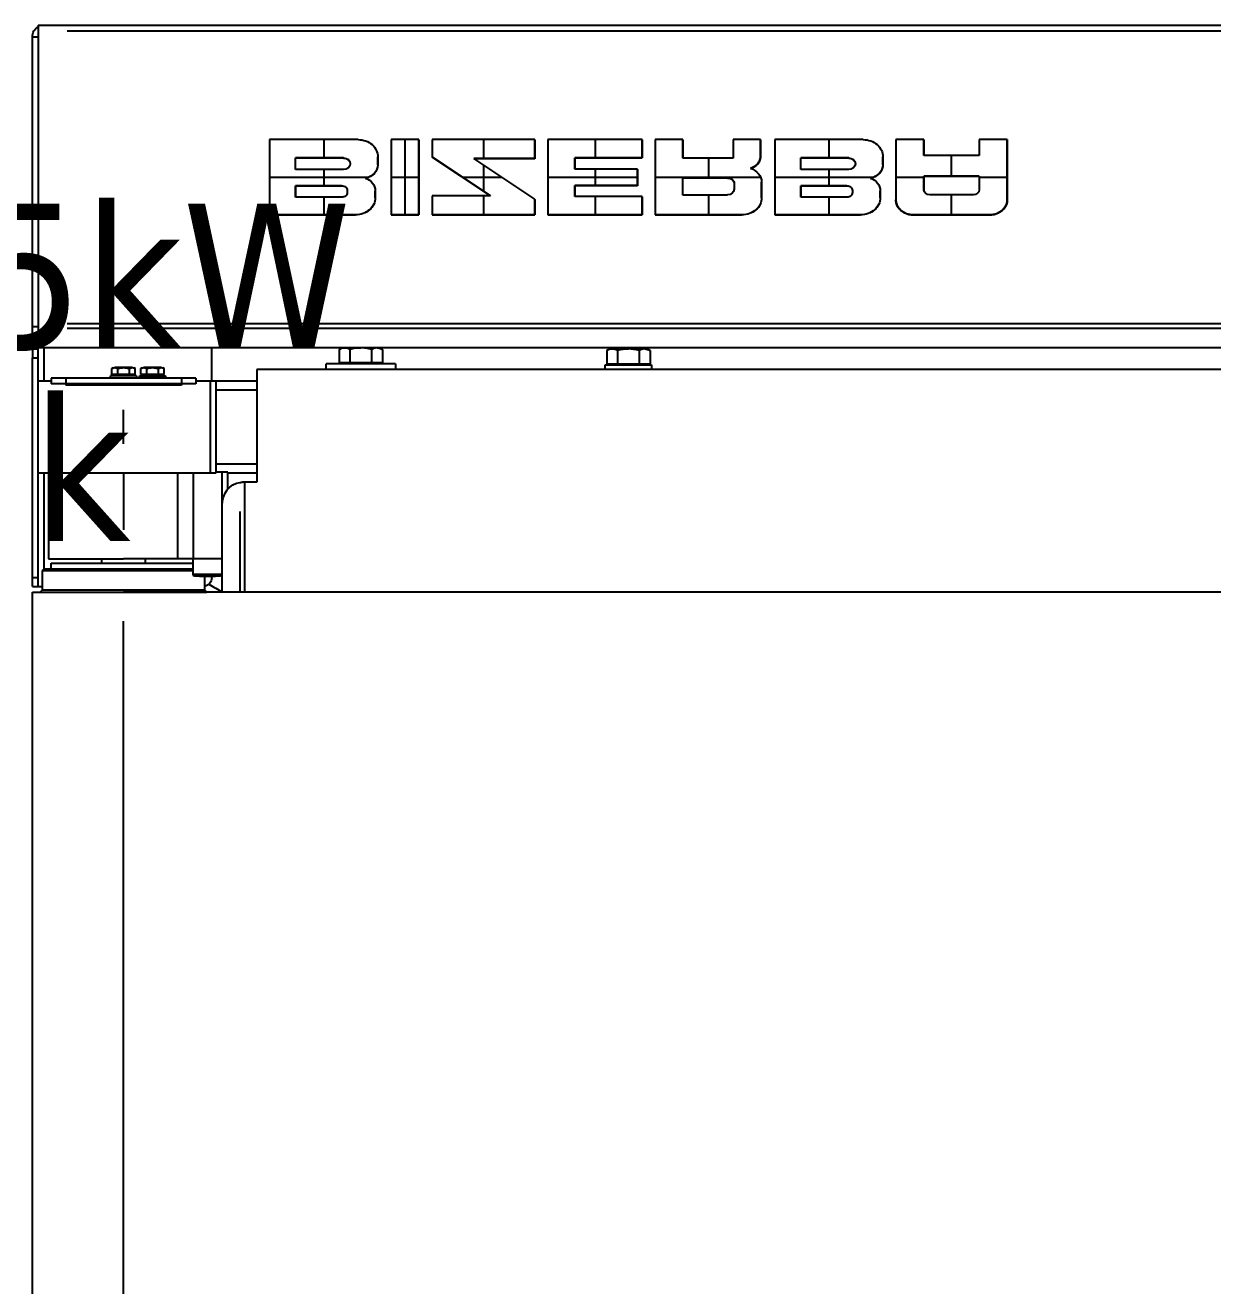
# Model space of a CAD drawing. Header units: millimetres. Extents: x -187347 to 135007, y -6415 to 292048.
# Drawn here: x -53211.1 to -52800.5, y 27502.7 to 27938.5 of the extents above; entities that cross this region are included whole.
import ezdxf

# ---------------------------------------------------------------- set-up
doc = ezdxf.new("R2010")
doc.units = ezdxf.units.MM
doc.header["$LTSCALE"] = 100
doc.layers.get('0').update_dxf_attribs({"lineweight": 18})
doc.layers.add('Layout CAT2', color=6, linetype='Continuous')
doc.layers.add('Layout Kromeka Utilities', color=1, linetype='Continuous', lineweight=25)
doc.styles.get("Standard").update_dxf_attribs({"font": 'tahoma.ttf'})

# ---------------------------------------------------------------- blocks, each defined once
blk = doc.blocks.new('GLM-I evo40 600x800 RL top view')
at = {"linetype": 'ByBlock', "lineweight": -2}
for p, q in [((-10831.41, -43986.37, 0), (-11637.41, -43986.37, 0)), ((-10839.42, -43988.37, 0), (-11629.4, -43988.37, 0)), ((-10829.41, -43986.37, 0), (-10831.41, -43986.37, 0)), ((-10829.41, -43986.37, 0), (-10829.41, -43988.37, 0)), ((-10829.41, -43988.37, 0), (-10829.41, -44089.56, 0)), ((-10827.41, -43990.37, 0), (-10829.41, -43990.37, 0)), ((-10827.41, -44090.56, 0), (-10827.41, -43990.37, 0)), ((-11164.41, -44025.93, 0), (-11164.41, -44025.98, 0)), ((-11164.41, -44025.93, 0), (-11154.71, -44025.93, 0)), ((-11154.71, -44025.93, 0), (-11154.71, -44031.43, 0)), ((-11135.61, -44025.98, 0), (-11135.61, -44025.93, 0)), ((-11135.61, -44025.93, 0), (-11125.91, -44025.93, 0)), ((-11135.61, -44031.43, 0), (-11135.61, -44025.93, 0)), ((-11135.61, -44025.98, 0), (-11135.61, -44031.43, 0)), ((-11125.91, -44025.93, 0), (-11125.91, -44046.71, 0)), ((-11114.61, -44025.93, 0), (-11084.01, -44025.93, 0)), ((-11102.71, -44025.93, 0), (-11102.71, -44032.25, 0)), ((-11084.01, -44025.93, 0), (-11084.01, -44051.91, 0)), ((-11079.11, -44025.98, 0), (-11079.11, -44025.93, 0)), ((-11079.11, -44025.93, 0), (-11069.71, -44025.93, 0)), ((-11069.71, -44025.93, 0), (-11069.71, -44032.33, 0)), ((-11052.21, -44025.98, 0), (-11052.21, -44025.93, 0)), ((-11052.21, -44025.93, 0), (-11042.71, -44025.93, 0)), ((-11052.21, -44032.33, 0), (-11052.21, -44025.93, 0)), ((-11052.21, -44025.98, 0), (-11052.21, -44032.33, 0)), ((-11042.71, -44025.93, 0), (-11042.71, -44051.91, 0)), ((-11038.21, -44025.98, 0), (-11038.21, -44025.93, 0)), ((-11038.21, -44025.93, 0), (-11005.61, -44025.93, 0)), ((-11038.21, -44032.16, 0), (-11038.21, -44025.93, 0)), ((-11038.21, -44025.98, 0), (-11038.21, -44032.21, 0)), ((-11021.91, -44025.93, 0), (-11021.91, -44032.16, 0)), ((-11005.61, -44025.93, 0), (-11005.61, -44051.91, 0)), ((-11001.11, -44025.98, 0), (-11001.11, -44025.93, 0)), ((-11001.11, -44025.93, 0), (-10965.61, -44025.93, 0)), ((-11001.11, -44032.46, 0), (-11001.11, -44025.93, 0)), ((-11001.11, -44025.98, 0), (-11001.11, -44032.51, 0)), ((-10983.36, -44025.93, 0), (-10983.36, -44032.46, 0)), ((-10965.61, -44025.93, 0), (-10965.61, -44031.9, 0)), ((-10961.01, -44025.93, 0), (-10951.41, -44025.93, 0)), ((-10961.01, -44051.91, 0), (-10961.01, -44025.93, 0)), ((-10961.01, -44025.98, 0), (-10961.01, -44025.93, 0)), ((-10961.01, -44025.98, 0), (-10961.01, -44051.96, 0)), ((-10956.21, -44025.93, 0), (-10956.21, -44051.91, 0)), ((-10951.41, -44025.93, 0), (-10951.41, -44051.91, 0)), ((-10940.01, -44025.93, 0), (-10909.41, -44025.93, 0)), ((-10928.11, -44025.93, 0), (-10928.11, -44032.25, 0)), ((-10909.41, -44025.93, 0), (-10909.41, -44051.91, 0)), ((-11154.71, -44031.43, 0), (-11135.61, -44031.43, 0)), ((-11145.04, -44031.43, 0), (-11145.04, -44038.57, 0)), ((-11121.41, -44031.87, 0), (-11121.41, -44031.82, 0)), ((-11121.41, -44034.59, 0), (-11121.41, -44031.82, 0)), ((-11121.41, -44031.87, 0), (-11121.41, -44034.64, 0)), ((-11109.61, -44032.3, 0), (-11109.61, -44032.25, 0)), ((-11109.61, -44032.3, 0), (-11109.61, -44032.25, 0)), ((-11093.01, -44032.25, 0), (-11109.61, -44032.25, 0)), ((-11109.61, -44032.27, 0), (-11093.01, -44032.27, 0)), ((-11109.61, -44032.3, 0), (-11093.01, -44032.3, 0)), ((-11101.31, -44032.3, 0), (-11101.31, -44032.25, 0)), ((-11093.01, -44036.23, 0), (-11093.01, -44032.25, 0)), ((-11079.11, -44031.69, 0), (-11079.11, -44031.64, 0)), ((-11069.71, -44032.33, 0), (-11052.21, -44032.33, 0)), ((-11061.11, -44032.33, 0), (-11061.11, -44039.18, 0)), ((-11038.21, -44032.21, 0), (-11038.21, -44032.16, 0)), ((-11014.88, -44032.16, 0), (-11038.21, -44032.16, 0)), ((-11038.21, -44032.19, 0), (-11014.88, -44032.19, 0)), ((-11038.21, -44032.21, 0), (-11014.88, -44032.21, 0)), ((-11026.55, -44032.21, 0), (-11026.55, -44032.16, 0)), ((-11014.88, -44032.21, 0), (-11014.88, -44032.16, 0)), ((-11014.88, -44036.18, 0), (-11014.88, -44032.16, 0)), ((-11014.88, -44032.21, 0), (-11014.88, -44036.18, 0)), ((-11001.11, -44032.51, 0), (-11001.11, -44032.46, 0)), ((-10980.01, -44032.46, 0), (-11001.11, -44032.46, 0)), ((-11001.11, -44046.54, 0), (-10980.01, -44032.46, 0)), ((-11001.11, -44032.49, 0), (-10980.05, -44032.49, 0)), ((-11001.11, -44032.51, 0), (-10980.08, -44032.51, 0)), ((-10990.56, -44032.51, 0), (-10990.56, -44032.46, 0)), ((-10965.61, -44031.9, 0), (-10985.81, -44045.37, 0)), ((-10985.77, -44045.37, 0), (-10965.61, -44031.93, 0)), ((-10985.73, -44045.37, 0), (-10965.61, -44031.95, 0)), ((-10965.61, -44031.9, 0), (-10965.61, -44031.95, 0)), ((-10946.81, -44031.87, 0), (-10946.81, -44031.82, 0)), ((-10946.81, -44034.59, 0), (-10946.81, -44031.82, 0)), ((-10946.81, -44031.87, 0), (-10946.81, -44034.64, 0)), ((-10935.01, -44032.3, 0), (-10935.01, -44032.25, 0)), ((-10935.01, -44032.3, 0), (-10935.01, -44032.25, 0)), ((-10918.41, -44032.25, 0), (-10935.01, -44032.25, 0)), ((-10935.01, -44032.27, 0), (-10918.41, -44032.27, 0)), ((-10935.01, -44032.3, 0), (-10918.41, -44032.3, 0)), ((-10926.71, -44032.3, 0), (-10926.71, -44032.25, 0)), ((-10918.41, -44036.23, 0), (-10918.41, -44032.25, 0)), ((-11121.41, -44034.64, 0), (-11121.41, -44034.59, 0)), ((-11109.61, -44036.23, 0), (-11093.01, -44036.23, 0)), ((-11102.71, -44036.23, 0), (-11102.71, -44041.86, 0)), ((-11078.14, -44034.28, 0), (-11078.14, -44034.23, 0)), ((-11036.61, -44036.23, 0), (-11036.61, -44036.18, 0)), ((-11036.61, -44036.18, 0), (-11014.88, -44036.18, 0)), ((-11036.61, -44041.81, 0), (-11036.61, -44036.18, 0)), ((-11036.61, -44036.23, 0), (-11036.61, -44041.86, 0)), ((-11021.91, -44036.18, 0), (-11021.91, -44041.81, 0)), ((-10983.36, -44034.7, 0), (-10983.36, -44043.74, 0)), ((-10946.81, -44034.64, 0), (-10946.81, -44034.59, 0)), ((-10935.01, -44036.23, 0), (-10918.41, -44036.23, 0)), ((-10928.11, -44036.23, 0), (-10928.11, -44041.86, 0)), ((-11154.71, -44038.92, 0), (-11164.41, -44038.92, 0)), ((-11154.71, -44038.57, 0), (-11154.71, -44043.25, 0)), ((-11135.61, -44038.57, 0), (-11154.71, -44038.57, 0)), ((-11154.71, -44038.6, 0), (-11135.61, -44038.6, 0)), ((-11154.71, -44038.62, 0), (-11135.61, -44038.62, 0)), ((-11145.16, -44038.62, 0), (-11145.16, -44038.57, 0)), ((-11135.61, -44038.62, 0), (-11135.61, -44038.57, 0)), ((-11135.61, -44043.25, 0), (-11135.61, -44038.57, 0)), ((-11135.61, -44038.62, 0), (-11135.61, -44043.3, 0)), ((-11125.91, -44038.92, 0), (-11135.61, -44038.92, 0)), ((-11120.22, -44037.59, 0), (-11120.22, -44037.54, 0)), ((-11084.01, -44038.92, 0), (-11118.2, -44038.92, 0)), ((-11079.51, -44040.7, 0), (-11079.51, -44040.65, 0)), ((-11079.51, -44046.02, 0), (-11079.51, -44040.65, 0)), ((-11079.51, -44040.7, 0), (-11079.51, -44046.07, 0)), ((-11042.71, -44038.92, 0), (-11079.16, -44038.92, 0)), ((-11070.01, -44041.22, 0), (-11070.01, -44041.17, 0)), ((-11070.01, -44041.17, 0), (-11070.01, -44043.07, 0)), ((-11069.33, -44039.81, 0), (-11069.33, -44039.76, 0)), ((-11067.71, -44039.23, 0), (-11067.71, -44039.18, 0)), ((-11067.71, -44039.23, 0), (-11067.71, -44039.18, 0)), ((-11052.21, -44039.18, 0), (-11067.71, -44039.18, 0)), ((-11067.71, -44039.2, 0), (-11052.21, -44039.2, 0)), ((-11067.71, -44039.23, 0), (-11052.21, -44039.23, 0)), ((-11059.96, -44039.23, 0), (-11059.96, -44039.18, 0)), ((-11052.21, -44045.07, 0), (-11052.21, -44039.18, 0)), ((-11005.61, -44038.92, 0), (-11036.61, -44038.92, 0)), ((-10976.13, -44038.92, 0), (-10989.68, -44038.92, 0)), ((-10975.71, -44038.69, 0), (-10975.71, -44038.64, 0)), ((-10951.41, -44038.92, 0), (-10961.01, -44038.92, 0)), ((-10945.62, -44037.59, 0), (-10945.62, -44037.54, 0)), ((-10909.41, -44038.92, 0), (-10943.6, -44038.92, 0)), ((-11152.71, -44044.98, 0), (-11137.61, -44044.98, 0)), ((-11145.04, -44044.98, 0), (-11145.04, -44051.91, 0)), ((-11120.51, -44043.64, 0), (-11120.51, -44043.59, 0)), ((-11120.51, -44046.02, 0), (-11120.51, -44043.59, 0)), ((-11120.51, -44043.64, 0), (-11120.51, -44046.07, 0)), ((-11110.86, -44043.51, 0), (-11110.86, -44043.46, 0)), ((-11110.86, -44043.46, 0), (-11110.86, -44044.24, 0)), ((-11109.01, -44041.91, 0), (-11109.01, -44041.86, 0)), ((-11093.01, -44041.86, 0), (-11109.01, -44041.86, 0)), ((-11109.01, -44041.89, 0), (-11093.01, -44041.89, 0)), ((-11109.01, -44041.91, 0), (-11093.01, -44041.91, 0)), ((-11101.01, -44041.91, 0), (-11101.01, -44041.86, 0)), ((-11093.01, -44041.91, 0), (-11093.01, -44041.86, 0)), ((-11093.01, -44045.84, 0), (-11093.01, -44041.86, 0)), ((-11093.01, -44041.91, 0), (-11093.01, -44045.84, 0)), ((-11067.71, -44045.07, 0), (-11052.21, -44045.07, 0)), ((-11061.11, -44045.07, 0), (-11061.11, -44051.91, 0)), ((-11038.21, -44045.59, 0), (-11014.88, -44045.59, 0)), ((-11038.21, -44051.91, 0), (-11038.21, -44045.59, 0)), ((-11038.21, -44045.64, 0), (-11038.21, -44045.59, 0)), ((-11038.21, -44045.64, 0), (-11038.21, -44051.96, 0)), ((-11036.61, -44041.86, 0), (-11036.61, -44041.81, 0)), ((-11014.88, -44041.81, 0), (-11036.61, -44041.81, 0)), ((-11036.61, -44041.83, 0), (-11014.88, -44041.83, 0)), ((-11036.61, -44041.86, 0), (-11014.88, -44041.86, 0)), ((-11025.75, -44041.86, 0), (-11025.75, -44041.81, 0)), ((-11021.91, -44045.59, 0), (-11021.91, -44051.91, 0)), ((-11014.88, -44041.86, 0), (-11014.88, -44041.81, 0)), ((-11014.88, -44045.59, 0), (-11014.88, -44041.81, 0)), ((-11014.88, -44041.86, 0), (-11014.88, -44045.59, 0)), ((-10985.81, -44045.37, 0), (-10965.61, -44045.37, 0)), ((-10983.36, -44045.37, 0), (-10983.36, -44051.91, 0)), ((-10965.61, -44045.37, 0), (-10965.61, -44051.91, 0)), ((-10945.91, -44043.64, 0), (-10945.91, -44043.59, 0)), ((-10945.91, -44046.02, 0), (-10945.91, -44043.59, 0)), ((-10945.91, -44043.64, 0), (-10945.91, -44046.07, 0)), ((-10936.26, -44043.51, 0), (-10936.26, -44043.46, 0)), ((-10936.26, -44043.46, 0), (-10936.26, -44044.24, 0)), ((-10934.41, -44041.91, 0), (-10934.41, -44041.86, 0)), ((-10918.41, -44041.86, 0), (-10934.41, -44041.86, 0)), ((-10934.41, -44041.89, 0), (-10918.41, -44041.89, 0)), ((-10934.41, -44041.91, 0), (-10918.41, -44041.91, 0)), ((-10926.41, -44041.91, 0), (-10926.41, -44041.86, 0)), ((-10918.41, -44041.91, 0), (-10918.41, -44041.86, 0)), ((-10918.41, -44045.84, 0), (-10918.41, -44041.86, 0)), ((-10918.41, -44041.91, 0), (-10918.41, -44045.84, 0)), ((-11164.41, -44046.76, 0), (-11164.41, -44046.71, 0)), ((-11120.51, -44046.07, 0), (-11120.51, -44046.02, 0)), ((-11109.01, -44045.84, 0), (-11093.01, -44045.84, 0)), ((-11102.71, -44045.84, 0), (-11102.71, -44051.91, 0)), ((-11079.51, -44046.07, 0), (-11079.51, -44046.02, 0)), ((-11079.51, -44046.07, 0), (-11079.51, -44046.02, 0)), ((-11001.11, -44046.59, 0), (-11001.11, -44046.54, 0)), ((-11001.11, -44051.91, 0), (-11001.11, -44046.54, 0)), ((-11001.11, -44046.59, 0), (-11001.11, -44051.96, 0)), ((-10945.91, -44046.02, 0), (-10945.91, -44046.07, 0)), ((-10945.91, -44046.02, 0), (-10945.91, -44046.07, 0)), ((-10934.41, -44045.84, 0), (-10918.41, -44045.84, 0)), ((-10928.11, -44045.84, 0), (-10928.11, -44051.91, 0)), ((-11162.65, -44050.44, 0), (-11162.65, -44050.39, 0)), ((-11158.41, -44051.96, 0), (-11158.41, -44051.91, 0)), ((-11158.41, -44051.93, 0), (-11131.91, -44051.93, 0)), ((-11145.16, -44051.96, 0), (-11145.16, -44051.91, 0)), ((-11131.91, -44051.96, 0), (-11131.91, -44051.91, 0)), ((-11127.67, -44050.44, 0), (-11127.67, -44050.39, 0)), ((-11118.52, -44050.23, 0), (-11118.52, -44050.18, 0)), ((-11113.71, -44051.96, 0), (-11113.71, -44051.91, 0)), ((-11084.01, -44051.91, 0), (-11113.71, -44051.91, 0)), ((-11113.71, -44051.93, 0), (-11084.01, -44051.93, 0)), ((-11113.71, -44051.96, 0), (-11084.01, -44051.96, 0)), ((-11098.86, -44051.96, 0), (-11098.86, -44051.91, 0)), ((-11084.01, -44051.96, 0), (-11084.01, -44051.91, 0)), ((-11077.52, -44050.23, 0), (-11077.52, -44050.18, 0)), ((-11072.71, -44051.96, 0), (-11072.71, -44051.91, 0)), ((-11042.71, -44051.91, 0), (-11072.71, -44051.91, 0)), ((-11072.71, -44051.93, 0), (-11042.71, -44051.93, 0)), ((-11072.71, -44051.96, 0), (-11042.71, -44051.96, 0)), ((-11057.71, -44051.96, 0), (-11057.71, -44051.91, 0)), ((-11042.71, -44051.91, 0), (-11042.71, -44051.96, 0)), ((-11005.61, -44051.91, 0), (-11038.21, -44051.91, 0)), ((-11038.21, -44051.96, 0), (-11038.21, -44051.91, 0)), ((-11038.21, -44051.93, 0), (-11005.61, -44051.93, 0)), ((-11038.21, -44051.96, 0), (-11005.61, -44051.96, 0)), ((-11021.91, -44051.96, 0), (-11021.91, -44051.91, 0)), ((-11005.61, -44051.96, 0), (-11005.61, -44051.91, 0)), ((-11001.11, -44051.96, 0), (-11001.11, -44051.91, 0)), ((-10965.61, -44051.91, 0), (-11001.11, -44051.91, 0)), ((-11001.11, -44051.93, 0), (-10965.61, -44051.93, 0)), ((-11001.11, -44051.96, 0), (-10965.61, -44051.96, 0)), ((-10983.36, -44051.96, 0), (-10983.36, -44051.91, 0)), ((-10965.61, -44051.96, 0), (-10965.61, -44051.91, 0)), ((-10951.41, -44051.91, 0), (-10961.01, -44051.91, 0)), ((-10961.01, -44051.96, 0), (-10961.01, -44051.91, 0)), ((-10961.01, -44051.93, 0), (-10951.41, -44051.93, 0)), ((-10961.01, -44051.96, 0), (-10951.41, -44051.96, 0)), ((-10956.21, -44051.96, 0), (-10956.21, -44051.91, 0)), ((-10951.41, -44051.91, 0), (-10951.41, -44051.96, 0)), ((-10943.92, -44050.23, 0), (-10943.92, -44050.18, 0)), ((-10939.11, -44051.96, 0), (-10939.11, -44051.91, 0)), ((-10909.41, -44051.91, 0), (-10939.11, -44051.91, 0)), ((-10939.11, -44051.93, 0), (-10909.41, -44051.93, 0)), ((-10939.11, -44051.96, 0), (-10909.41, -44051.96, 0)), ((-10924.26, -44051.96, 0), (-10924.26, -44051.91, 0)), ((-10909.41, -44051.96, 0), (-10909.41, -44051.91, 0)), ((-11629.4, -44089.56, 0), (-10839.42, -44089.56, 0)), ((-10839.42, -44091.06, 0), (-11629.4, -44091.06, 0)), ((-10829.41, -44089.56, 0), (-10829.41, -44091.06, 0)), ((-10827.41, -44090.56, 0), (-10829.41, -44090.56, 0)), ((-10829.41, -44091.06, 0), (-10829.41, -44097.79, 0)), ((-10827.41, -44098.37, 0), (-10827.41, -44090.56, 0)), ((-10829.41, -44097.79, 0), (-11639.41, -44097.79, 0)), ((-10947.44, -44097.87, 0), (-10948.45, -44098.45, 0)), ((-10946.57, -44097.87, 0), (-10940.94, -44097.87, 0)), ((-10935.31, -44097.87, 0), (-10940.94, -44097.87, 0)), ((-10934.44, -44097.87, 0), (-10935.31, -44097.87, 0)), ((-10933.44, -44098.45, 0), (-10934.44, -44097.87, 0)), ((-10889.41, -44109.37, 0), (-10889.41, -44097.79, 0)), ((-10831.41, -44097.79, 0), (-10831.41, -44109.37, 0)), ((-10829.41, -44098.37, 0), (-10829.41, -44097.79, 0)), ((-11039.94, -44098.27, 0), (-11040.95, -44098.85, 0)), ((-11040.95, -44098.85, 0), (-11040.95, -44103.37, 0)), ((-11039.94, -44098.27, 0), (-11039.07, -44098.27, 0)), ((-11039.07, -44098.27, 0), (-11033.44, -44098.27, 0)), ((-11037.19, -44098.85, 0), (-11037.19, -44103.37, 0)), ((-11027.81, -44098.27, 0), (-11033.44, -44098.27, 0)), ((-11029.69, -44098.85, 0), (-11029.69, -44103.37, 0)), ((-11026.94, -44098.27, 0), (-11027.81, -44098.27, 0)), ((-11025.94, -44098.85, 0), (-11026.94, -44098.27, 0)), ((-11025.94, -44098.85, 0), (-11025.94, -44103.37, 0)), ((-10948.45, -44098.45, 0), (-10948.45, -44102.97, 0)), ((-10944.69, -44098.45, 0), (-10944.69, -44102.97, 0)), ((-10937.19, -44098.45, 0), (-10937.19, -44102.97, 0)), ((-10933.44, -44098.45, 0), (-10933.44, -44102.97, 0)), ((-10829.41, -44101.37, 0), (-10829.41, -44098.37, 0)), ((-10829.41, -44098.37, 0), (-10827.41, -44098.37, 0)), ((-10829.41, -44177.37, 0), (-10829.41, -44101.37, 0)), ((-10827.41, -44101.37, 0), (-10829.41, -44101.37, 0)), ((-10827.41, -44098.37, 0), (-10827.41, -44101.37, 0)), ((-10827.41, -44177.37, 0), (-10827.41, -44101.37, 0)), ((-11575.94, -44105.37, 0), (-10904.94, -44105.37, 0)), ((-11025.44, -44103.77, 0), (-11041.44, -44103.77, 0)), ((-11041.44, -44103.77, 0), (-11041.44, -44105.37, 0)), ((-11039.07, -44103.37, 0), (-11040.95, -44103.37, 0)), ((-11039.94, -44103.37, 0), (-11039.94, -44103.77, 0)), ((-11037.19, -44103.37, 0), (-11039.07, -44103.37, 0)), ((-11033.44, -44103.37, 0), (-11037.19, -44103.37, 0)), ((-11029.69, -44103.37, 0), (-11033.44, -44103.37, 0)), ((-11027.81, -44103.37, 0), (-11029.69, -44103.37, 0)), ((-11025.94, -44103.37, 0), (-11027.81, -44103.37, 0)), ((-11026.94, -44103.77, 0), (-11026.94, -44103.37, 0)), ((-11025.44, -44105.37, 0), (-11025.44, -44103.77, 0)), ((-10952.94, -44103.37, 0), (-10952.72, -44103.37, 0)), ((-10952.94, -44103.37, 0), (-10952.94, -44105.37, 0)), ((-10952.72, -44103.37, 0), (-10928.94, -44103.37, 0)), ((-10946.57, -44102.97, 0), (-10948.45, -44102.97, 0)), ((-10947.44, -44102.97, 0), (-10947.44, -44103.37, 0)), ((-10944.69, -44102.97, 0), (-10946.57, -44102.97, 0)), ((-10940.94, -44102.97, 0), (-10944.69, -44102.97, 0)), ((-10937.19, -44102.97, 0), (-10940.94, -44102.97, 0)), ((-10935.31, -44102.97, 0), (-10937.19, -44102.97, 0)), ((-10933.44, -44102.97, 0), (-10935.31, -44102.97, 0)), ((-10934.44, -44103.37, 0), (-10934.44, -44102.97, 0)), ((-10928.94, -44105.37, 0), (-10928.94, -44103.37, 0)), ((-10904.94, -44105.37, 0), (-10904.94, -44144.37, 0)), ((-10872.44, -44104.73, 0), (-10872.98, -44105.05, 0)), ((-10872.98, -44107.07, 0), (-10872.98, -44105.05, 0)), ((-10871.94, -44104.73, 0), (-10872, -44104.73, 0)), ((-10871.94, -44104.73, 0), (-10869, -44104.73, 0)), ((-10870.96, -44107.07, 0), (-10870.96, -44105.05, 0)), ((-10868.88, -44104.73, 0), (-10869, -44104.73, 0)), ((-10868.88, -44104.73, 0), (-10865.94, -44104.73, 0)), ((-10866.92, -44107.07, 0), (-10866.92, -44105.05, 0)), ((-10865.88, -44104.73, 0), (-10865.94, -44104.73, 0)), ((-10864.9, -44105.05, 0), (-10865.44, -44104.73, 0)), ((-10864.9, -44107.07, 0), (-10864.9, -44105.05, 0)), ((-10862.44, -44104.73, 0), (-10862.98, -44105.05, 0)), ((-10862.98, -44107.07, 0), (-10862.98, -44105.05, 0)), ((-10861.94, -44104.73, 0), (-10862, -44104.73, 0)), ((-10861.94, -44104.73, 0), (-10859, -44104.73, 0)), ((-10860.96, -44107.07, 0), (-10860.96, -44105.05, 0)), ((-10858.88, -44104.73, 0), (-10859, -44104.73, 0)), ((-10858.88, -44104.73, 0), (-10855.94, -44104.73, 0)), ((-10856.92, -44107.07, 0), (-10856.92, -44105.05, 0)), ((-10855.88, -44104.73, 0), (-10855.94, -44104.73, 0)), ((-10854.9, -44105.05, 0), (-10855.44, -44104.73, 0)), ((-10854.9, -44107.07, 0), (-10854.9, -44105.05, 0)), ((-10904.94, -44109.37, 0), (-10890.94, -44109.37, 0)), ((-10890.94, -44109.37, 0), (-10888.94, -44109.37, 0)), ((-10890.94, -44141.07, 0), (-10890.94, -44109.37, 0)), ((-10888.94, -44141.07, 0), (-10888.94, -44109.37, 0)), ((-10888.94, -44109.37, 0), (-10883.94, -44109.37, 0)), ((-10883.94, -44108.33, 0), (-10878.94, -44108.33, 0)), ((-10883.94, -44108.33, 0), (-10883.94, -44110.33, 0)), ((-10883.94, -44110.33, 0), (-10878.94, -44110.33, 0)), ((-10878.98, -44110.33, 0), (-10878.98, -44110.78, 0)), ((-10878.98, -44110.78, 0), (-10838.98, -44110.78, 0)), ((-10878.94, -44108.33, 0), (-10838.94, -44108.33, 0)), ((-10878.94, -44108.33, 0), (-10878.94, -44110.33, 0)), ((-10878.94, -44110.33, 0), (-10838.94, -44110.33, 0)), ((-10864.44, -44107.53, 0), (-10873.44, -44107.53, 0)), ((-10873.44, -44107.53, 0), (-10873.44, -44108.33, 0)), ((-10872.98, -44107.07, 0), (-10870.96, -44107.07, 0)), ((-10872.12, -44107.07, 0), (-10872.12, -44107.53, 0)), ((-10870.96, -44107.07, 0), (-10866.92, -44107.07, 0)), ((-10866.92, -44107.07, 0), (-10864.9, -44107.07, 0)), ((-10865.76, -44107.53, 0), (-10865.76, -44107.07, 0)), ((-10864.44, -44108.33, 0), (-10864.44, -44107.53, 0)), ((-10863.44, -44107.53, 0), (-10858.94, -44107.53, 0)), ((-10863.44, -44107.53, 0), (-10863.44, -44108.33, 0)), ((-10862.98, -44107.07, 0), (-10860.96, -44107.07, 0)), ((-10862.12, -44107.07, 0), (-10862.12, -44107.53, 0)), ((-10860.96, -44107.07, 0), (-10856.92, -44107.07, 0)), ((-10858.94, -44107.53, 0), (-10854.44, -44107.53, 0)), ((-10856.92, -44107.07, 0), (-10854.9, -44107.07, 0)), ((-10855.76, -44107.53, 0), (-10855.76, -44107.07, 0)), ((-10854.44, -44108.33, 0), (-10854.44, -44107.53, 0)), ((-10838.98, -44110.33, 0), (-10838.98, -44110.78, 0)), ((-10838.94, -44108.33, 0), (-10833.94, -44108.33, 0)), ((-10838.94, -44108.33, 0), (-10838.94, -44110.33, 0)), ((-10838.94, -44110.33, 0), (-10833.94, -44110.33, 0)), ((-10833.94, -44108.33, 0), (-10833.94, -44110.33, 0)), ((-10833.94, -44109.37, 0), (-10829.44, -44109.37, 0)), ((-10829.44, -44141.07, 0), (-10829.44, -44109.37, 0)), ((-10890.94, -44112.37, 0), (-10904.94, -44112.37, 0)), ((-10858.94, -44131.07, 0), (-10858.94, -44119.37, 0)), ((-10904.94, -44138.07, 0), (-10890.94, -44138.07, 0)), ((-10894.94, -44141.07, 0), (-10904.94, -44141.07, 0)), ((-10894.94, -44146.83, 0), (-10894.94, -44140.84, 0)), ((-10894.94, -44140.84, 0), (-10892.94, -44140.84, 0)), ((-10892.94, -44140.84, 0), (-10892.94, -44170.84, 0)), ((-10892.94, -44140.84, 0), (-10890.94, -44140.84, 0)), ((-10888.94, -44141.07, 0), (-10890.94, -44141.07, 0)), ((-10858.94, -44141.07, 0), (-10888.94, -44141.07, 0)), ((-10882.94, -44141.07, 0), (-10882.94, -44170.84, 0)), ((-10877.58, -44141.07, 0), (-10877.58, -44170.84, 0)), ((-10829.44, -44141.07, 0), (-10858.94, -44141.07, 0)), ((-10858.94, -44141.07, 0), (-10858.94, -44160.84, 0)), ((-10832.94, -44141.07, 0), (-10832.94, -44170.84, 0)), ((-10831.41, -44141.07, 0), (-10831.41, -44174.4, 0)), ((-10904.94, -44144.37, 0), (-10900.81, -44144.37, 0)), ((-10900.81, -44144.37, 0), (-10900, -44144.37, 0)), ((-10900.81, -44182.38, 0), (-10900.81, -44144.37, 0)), ((-10899.19, -44182.37, 0), (-10899.19, -44154.43, 0)), ((-10893.01, -44182.37, 0), (-10893.01, -44152.37, 0)), ((-10892.94, -44170.84, 0), (-10893.01, -44170.84, 0)), ((-10892.94, -44170.84, 0), (-10892.94, -44176.24, 0)), ((-10892.94, -44170.84, 0), (-10882.94, -44170.84, 0)), ((-10882.94, -44176.24, 0), (-10882.94, -44170.84, 0)), ((-10882.94, -44170.84, 0), (-10877.58, -44170.84, 0)), ((-10877.58, -44170.84, 0), (-10858.94, -44170.84, 0)), ((-10866.44, -44170.84, 0), (-10866.44, -44172.37, 0)), ((-10832.94, -44170.84, 0), (-10858.94, -44170.84, 0)), ((-10849.29, -44170.84, 0), (-10852.59, -44170.84, 0)), ((-10851.44, -44172.37, 0), (-10851.44, -44170.84, 0)), ((-10892.94, -44176.24, 0), (-10887.94, -44176.24, 0)), ((-10887.94, -44176.24, 0), (-10882.94, -44176.24, 0)), ((-10852.16, -44172.37, 0), (-10882.94, -44172.37, 0)), ((-10866.44, -44174.37, 0), (-10882.94, -44174.37, 0)), ((-10852.16, -44174.37, 0), (-10882.94, -44174.37, 0)), ((-10882.94, -44174.37, 0), (-10831.44, -44174.37, 0)), ((-10830.94, -44174.87, 0), (-10882.94, -44174.87, 0)), ((-10853.31, -44174.37, 0), (-10879.69, -44174.37, 0)), ((-10866.44, -44174.37, 0), (-10877.99, -44174.37, 0)), ((-10866.44, -44172.37, 0), (-10866.54, -44172.37, 0)), ((-10866.44, -44174.37, 0), (-10866.54, -44174.37, 0)), ((-10851.34, -44174.37, 0), (-10856.88, -44174.37, 0)), ((-10838.19, -44174.37, 0), (-10853.31, -44174.37, 0)), ((-10833.94, -44172.37, 0), (-10852.16, -44172.37, 0)), ((-10833.94, -44174.37, 0), (-10852.16, -44174.37, 0)), ((-10851.34, -44172.37, 0), (-10851.44, -44172.37, 0)), ((-10839.89, -44174.37, 0), (-10851.44, -44174.37, 0)), ((-10833.94, -44174.37, 0), (-10833.94, -44172.37, 0)), ((-10830.94, -44174.87, 0), (-10831.44, -44174.37, 0)), ((-10830.94, -44181.57, 0), (-10830.94, -44174.87, 0)), ((-10892.34, -44176.84, 0), (-10887.94, -44176.84, 0)), ((-10889.34, -44176.84, 0), (-10890.74, -44176.84, 0)), ((-10889.41, -44177.37, 0), (-10889.41, -44176.84, 0)), ((-10886.54, -44176.84, 0), (-10889.34, -44176.84, 0)), ((-10887.94, -44176.84, 0), (-10883.54, -44176.84, 0)), ((-10886.94, -44176.84, 0), (-10886.94, -44181.57, 0)), ((-10885.14, -44176.84, 0), (-10886.54, -44176.84, 0)), ((-10829.41, -44180.37, 0), (-10830.94, -44180.37, 0)), ((-10829.41, -44180.37, 0), (-10829.41, -44177.37, 0)), ((-10829.41, -44177.37, 0), (-10827.41, -44177.37, 0)), ((-10827.41, -44180.37, 0), (-10829.41, -44180.37, 0)), ((-10827.41, -44180.37, 0), (-10827.41, -44177.37, 0)), ((-11609.94, -44182.37, 0), (-10858.94, -44182.37, 0)), ((-10886.94, -44181.57, 0), (-10887.74, -44182.37, 0)), ((-10830.14, -44182.37, 0), (-10887.74, -44182.37, 0)), ((-10842.14, -44181.57, 0), (-10886.94, -44181.57, 0)), ((-10830.94, -44181.57, 0), (-10842.14, -44181.57, 0)), ((-10830.14, -44182.37, 0), (-10830.94, -44181.57, 0)), ((-10827.44, -44782.37, 0), (-10827.44, -44182.37, 0)), ((-10858.94, -44772.37, 0), (-10858.94, -44192.38, 0))]:
    blk.add_line(p, q, dxfattribs=at)
for centre, radius, start, end in [((-10831.41, -43990.37, 0), 4, 0, 59.999), ((-10892.34, -44176.24, 0), 0.6, 180, 270), ((-10883.54, -44176.24, 0), 0.6, 270, 0), ((-10870.44, -44215.37, 0), 40, 116.6625, 124.4194), ((-10886.41, -44177.37, 0), 3, 180, 259.7427)]:
    blk.add_arc(centre, radius, start, end, dxfattribs=at)
for centre, major_axis, ratio, start_param, end_param in [((-11114.61, -44031.82, 0), (6.8, 0), 0.866025, 1.570795, 3.141593), ((-10940.01, -44031.82, 0), (6.8, 0), 0.866025, 1.570795, 3.141593), ((-11109.61, -44034.24, 0), (-2.3, 0), 0.866025, 4.712389, 7.853973), ((-11109.61, -44034.27, 0), (-2.3, 0), 0.866025, 4.71239, 6.28318), ((-11109.61, -44034.29, 0), (2.3, 0), 0.866025, 1.570796, 3.141586), ((-11074.01, -44031.67, 0), (-5.1, 0), 0.866025, 0, 1.253723), ((-10935.01, -44034.24, 0), (-2.3, 0), 0.866025, 4.712389, 7.853973), ((-10935.01, -44034.27, 0), (-2.3, 0), 0.866025, 4.71239, 6.28318), ((-10935.01, -44034.29, 0), (2.3, 0), 0.866025, 1.570796, 3.141586), ((-11115.91, -44034.59, 0), (5.5, 0), 0.866025, 3.141591, 4.47793), ((-11115.91, -44034.61, 0), (-5.5, 0), 0.866025, 6.283184, 7.619523), ((-11073.61, -44040.65, 0), (5.9, 0), 0.866025, 1.914853, 3.141594), ((-10941.31, -44034.59, 0), (5.5, 0), 0.866025, 3.141591, 4.477928), ((-10941.31, -44034.61, 0), (-5.5, 0), 0.866025, 6.283184, 7.619522), ((-10941.31, -44034.64, 0), (-5.5, 0), 0.866025, 6.283183, 7.619521), ((-11115.01, -44043.59, 0), (5.5, 0), 0.866025, 1.977902, 3.141592), ((-11067.71, -44041.17, 0), (-2.3, 0), 0.866025, 4.712389, 6.283187), ((-11067.71, -44041.19, 0), (-2.3, 0), 0.866025, 4.71239, 6.283188), ((-11067.71, -44041.22, 0), (2.3, 0), 0.866025, 1.570796, 3.141594), ((-10940.41, -44043.59, 0), (5.5, 0), 0.866025, 1.977904, 3.141592), ((-11152.71, -44043.25, 0), (-2, 0), 0.866025, 0.000006, 1.570776), ((-11137.61, -44043.25, 0), (-2, 0), 0.866025, 1.570795, 3.141587), ((-11109.01, -44043.46, 0), (-1.85, 0), 0.866025, 4.71239, 6.283187), ((-11109.01, -44043.51, 0), (1.85, 0), 0.866025, 1.570797, 3.141594), ((-11109.01, -44044.24, 0), (-1.85, 0), 0.866025, 0, 1.570798), ((-11067.71, -44043.07, 0), (-2.3, 0), 0.866025, 0, 1.570796), ((-10934.41, -44043.46, 0), (-1.85, 0), 0.866025, 4.712389, 6.283187), ((-10934.41, -44043.51, 0), (1.85, 0), 0.866025, 1.570796, 3.141595), ((-10934.41, -44044.24, 0), (-1.85, 0), 0.866025, 0, 1.570798), ((-11158.41, -44046.74, 0), (-6, 0), 0.866025, 0.000001, 1.570793), ((-11131.91, -44046.74, 0), (-6, 0), 0.866025, 1.570804, 3.141595), ((-11113.71, -44046.02, 0), (6.8, 0), 0.866025, 3.141591, 4.712389), ((-11113.71, -44046.04, 0), (-6.8, 0), 0.866025, 6.283184, 7.853982), ((-11113.71, -44046.07, 0), (-6.8, 0), 0.866025, 6.283183, 7.853982), ((-11072.71, -44046.02, 0), (6.8, 0), 0.866025, 3.141592, 4.712391), ((-11072.71, -44046.04, 0), (-6.8, 0), 0.866025, 0, 1.570799), ((-11072.71, -44046.07, 0), (-6.8, 0), 0.866025, 0, 1.570798), ((-10939.11, -44046.02, 0), (6.8, 0), 0.866025, 3.141589, 4.712389), ((-10939.11, -44046.04, 0), (-6.8, 0), 0.866025, 6.283182, 7.853982), ((-10939.11, -44046.07, 0), (-6.8, 0), 0.866025, 6.283182, 7.853982), ((-10899.94, -44152.37, 0), (0, 8), 0.866025, 4.712389, 6.174112), ((-10858.94, -44182.37, 0), (-31.5, 0), 0.000001, 3.141071, 4.712388)]:
    blk.add_ellipse(centre, major_axis=major_axis, ratio=ratio, start_param=start_param, end_param=end_param, dxfattribs=at)
for points in [[(-11164.41, -44046.71, 0), (-11164.41, -44025.93, 0)], [(-11164.41, -44025.98, 0), (-11164.41, -44046.76, 0)], [(-11079.11, -44031.64, 0), (-11079.11, -44025.93, 0)], [(-11079.11, -44025.98, 0), (-11079.11, -44031.69, 0)], [(-11079.11, -44031.69, 0), (-11079.11, -44031.64, 0)], [(-11164.41, -44046.76, 0), (-11164.41, -44046.71, 0)], [(-11131.91, -44051.91, 0), (-11158.41, -44051.91, 0)], [(-11158.41, -44051.96, 0), (-11131.91, -44051.96, 0)], [(-11131.91, -44051.96, 0), (-11131.91, -44051.91, 0)]]:
    blk.add_open_spline(points, degree=1, dxfattribs=at)
for points, weights in [([(-11075.6, -44035.84, 0), (-11079.11, -44034.84, 0), (-11079.11, -44031.64, 0)], [1, 0.809873436402, 1]), ([(-11079.11, -44031.69, 0), (-11079.11, -44034.89, 0), (-11075.6, -44035.89, 0)], [1, 0.809873436402, 1]), ([(-11121.41, -44034.64, 0), (-11121.41, -44038.4, 0), (-11117.19, -44039.27, 0)], [0.999999157157, 0.784957178556, 1]), ([(-11158.41, -44051.91, 0), (-11164.41, -44051.91, 0), (-11164.41, -44046.71, 0)], [1, 0.707109223996, 1]), ([(-11164.41, -44046.76, 0), (-11164.41, -44051.96, 0), (-11158.41, -44051.96, 0)], [1, 0.707109223996, 1]), ([(-11125.91, -44046.71, 0), (-11125.91, -44051.91, 0), (-11131.91, -44051.91, 0)], [1, 0.707109076611, 1]), ([(-11131.91, -44051.96, 0), (-11125.91, -44051.96, 0), (-11125.91, -44046.76, 0)], [1, 0.707109076611, 1])]:
    blk.add_rational_spline(points, weights, degree=2, dxfattribs=at)
for points, knots in [([(-10946.57, -44097.87, 0), (-10946.73, -44097.87, 0), (-10946.89, -44097.89, 0), (-10947.2, -44097.94, 0), (-10947.36, -44097.98, 0), (-10947.67, -44098.08, 0), (-10947.83, -44098.14, 0), (-10948.14, -44098.28, 0), (-10948.29, -44098.36, 0), (-10948.45, -44098.45, 0)], [0, 0, 0, 0, 0.25, 0.25, 0.5, 0.5, 0.75, 0.75, 1, 1, 1, 1]), ([(-10948.45, -44098.45, 0), (-10948.14, -44098.28, 0), (-10947.83, -44098.13, 0), (-10947.36, -44097.98, 0), (-10947.21, -44097.94, 0), (-10946.89, -44097.89, 0), (-10946.73, -44097.87, 0), (-10946.57, -44097.87, 0)], [0, 0, 0, 0, 0.5, 0.5, 0.75, 0.75, 1, 1, 1, 1]), ([(-10946.57, -44097.87, 0), (-10946.53, -44097.87, 0), (-10946.49, -44097.87, 0), (-10946.41, -44097.88, 0), (-10946.37, -44097.88, 0), (-10946.25, -44097.89, 0), (-10946.17, -44097.9, 0), (-10945.94, -44097.94, 0), (-10945.78, -44097.98, 0), (-10945.31, -44098.13, 0), (-10945, -44098.28, 0), (-10944.69, -44098.45, 0)], [0, 0, 0, 0, 0.0625, 0.0625, 0.125, 0.125, 0.25, 0.25, 0.5, 0.5, 1, 1, 1, 1]), ([(-10944.69, -44098.45, 0), (-10944.08, -44098.28, 0), (-10943.46, -44098.13, 0), (-10942.53, -44097.98, 0), (-10942.21, -44097.94, 0), (-10941.58, -44097.89, 0), (-10941.26, -44097.87, 0), (-10940.94, -44097.87, 0)], [0, 0, 0, 0, 0.5, 0.5, 0.75, 0.75, 1, 1, 1, 1]), ([(-10940.94, -44097.87, 0), (-10940.86, -44097.87, 0), (-10940.78, -44097.87, 0), (-10940.62, -44097.88, 0), (-10940.54, -44097.88, 0), (-10940.3, -44097.89, 0), (-10940.15, -44097.9, 0), (-10939.67, -44097.94, 0), (-10939.36, -44097.98, 0), (-10938.42, -44098.13, 0), (-10937.8, -44098.28, 0), (-10937.19, -44098.45, 0)], [0, 0, 0, 0, 0.0625, 0.0625, 0.125, 0.125, 0.25, 0.25, 0.5, 0.5, 1, 1, 1, 1]), ([(-10937.19, -44098.45, 0), (-10937.04, -44098.36, 0), (-10936.88, -44098.28, 0), (-10936.57, -44098.14, 0), (-10936.41, -44098.08, 0), (-10936.1, -44097.98, 0), (-10935.94, -44097.94, 0), (-10935.63, -44097.89, 0), (-10935.47, -44097.87, 0), (-10935.31, -44097.87, 0)], [0, 0, 0, 0, 0.25, 0.25, 0.5, 0.5, 0.75, 0.75, 1, 1, 1, 1]), ([(-10935.31, -44097.87, 0), (-10935.15, -44097.87, 0), (-10934.99, -44097.89, 0), (-10934.82, -44097.92, 0), (-10934.8, -44097.92, 0), (-10934.76, -44097.93, 0), (-10934.7, -44097.94, 0), (-10934.56, -44097.97, 0), (-10934.44, -44098, 0), (-10934.2, -44098.08, 0), (-10934.05, -44098.14, 0), (-10933.74, -44098.28, 0), (-10933.59, -44098.37, 0), (-10933.44, -44098.45, 0)], [0, 0, 0, 0, 0.25, 0.25, 0.28125, 0.28125, 0.3125, 0.375, 0.5, 0.5, 0.75, 0.75, 1, 1, 1, 1]), ([(-11039.07, -44098.27, 0), (-11039.23, -44098.27, 0), (-11039.39, -44098.29, 0), (-11039.7, -44098.34, 0), (-11039.86, -44098.38, 0), (-11040.17, -44098.48, 0), (-11040.33, -44098.54, 0), (-11040.64, -44098.68, 0), (-11040.79, -44098.76, 0), (-11040.95, -44098.85, 0)], [0, 0, 0, 0, 0.25, 0.25, 0.5, 0.5, 0.75, 0.75, 1, 1, 1, 1]), ([(-11040.95, -44098.85, 0), (-11040.64, -44098.68, 0), (-11040.33, -44098.53, 0), (-11039.86, -44098.38, 0), (-11039.71, -44098.34, 0), (-11039.39, -44098.29, 0), (-11039.23, -44098.27, 0), (-11039.07, -44098.27, 0)], [0, 0, 0, 0, 0.5, 0.5, 0.75, 0.75, 1, 1, 1, 1]), ([(-11039.07, -44098.27, 0), (-11039.03, -44098.27, 0), (-11038.99, -44098.27, 0), (-11038.91, -44098.28, 0), (-11038.87, -44098.28, 0), (-11038.75, -44098.29, 0), (-11038.67, -44098.3, 0), (-11038.44, -44098.34, 0), (-11038.28, -44098.38, 0), (-11037.81, -44098.53, 0), (-11037.5, -44098.68, 0), (-11037.19, -44098.85, 0)], [0, 0, 0, 0, 0.0625, 0.0625, 0.125, 0.125, 0.25, 0.25, 0.5, 0.5, 1, 1, 1, 1]), ([(-11037.19, -44098.85, 0), (-11036.58, -44098.68, 0), (-11035.96, -44098.53, 0), (-11035.03, -44098.38, 0), (-11034.71, -44098.34, 0), (-11034.08, -44098.29, 0), (-11033.76, -44098.27, 0), (-11033.44, -44098.27, 0)], [0, 0, 0, 0, 0.5, 0.5, 0.75, 0.75, 1, 1, 1, 1]), ([(-11033.44, -44098.27, 0), (-11033.36, -44098.27, 0), (-11033.28, -44098.27, 0), (-11033.12, -44098.28, 0), (-11033.04, -44098.28, 0), (-11032.8, -44098.29, 0), (-11032.65, -44098.3, 0), (-11032.17, -44098.34, 0), (-11031.86, -44098.38, 0), (-11030.92, -44098.53, 0), (-11030.3, -44098.68, 0), (-11029.69, -44098.85, 0)], [0, 0, 0, 0, 0.0625, 0.0625, 0.125, 0.125, 0.25, 0.25, 0.5, 0.5, 1, 1, 1, 1]), ([(-11029.69, -44098.85, 0), (-11029.54, -44098.76, 0), (-11029.38, -44098.68, 0), (-11029.07, -44098.54, 0), (-11028.91, -44098.48, 0), (-11028.6, -44098.38, 0), (-11028.44, -44098.34, 0), (-11028.13, -44098.29, 0), (-11027.97, -44098.27, 0), (-11027.81, -44098.27, 0)], [0, 0, 0, 0, 0.25, 0.25, 0.5, 0.5, 0.75, 0.75, 1, 1, 1, 1]), ([(-11027.81, -44098.27, 0), (-11027.65, -44098.27, 0), (-11027.49, -44098.29, 0), (-11027.32, -44098.32, 0), (-11027.3, -44098.32, 0), (-11027.26, -44098.33, 0), (-11027.2, -44098.34, 0), (-11027.06, -44098.37, 0), (-11026.94, -44098.4, 0), (-11026.7, -44098.48, 0), (-11026.55, -44098.54, 0), (-11026.24, -44098.68, 0), (-11026.09, -44098.77, 0), (-11025.94, -44098.85, 0)], [0, 0, 0, 0, 0.25, 0.25, 0.28125, 0.28125, 0.3125, 0.375, 0.5, 0.5, 0.75, 0.75, 1, 1, 1, 1]), ([(-10872, -44104.73, 0), (-10872.08, -44104.73, 0), (-10872.17, -44104.74, 0), (-10872.27, -44104.76, 0), (-10872.29, -44104.77, 0), (-10872.33, -44104.78, 0), (-10872.4, -44104.79, 0), (-10872.46, -44104.81, 0), (-10872.66, -44104.88, 0), (-10872.82, -44104.95, 0), (-10872.98, -44105.05, 0)], [0, 0, 0, 0, 0.25, 0.25, 0.3125, 0.3125, 0.375, 0.5, 0.5, 1, 1, 1, 1]), ([(-10870.96, -44105.05, 0), (-10871, -44105.02, 0), (-10871.04, -44105, 0), (-10871.12, -44104.96, 0), (-10871.16, -44104.94, 0), (-10871.29, -44104.88, 0), (-10871.37, -44104.85, 0), (-10871.53, -44104.79, 0), (-10871.61, -44104.77, 0), (-10871.78, -44104.74, 0), (-10871.86, -44104.73, 0), (-10871.94, -44104.73, 0)], [0, 0, 0, 0, 0.125, 0.125, 0.25, 0.25, 0.5, 0.5, 0.75, 0.75, 1, 1, 1, 1]), ([(-10869, -44104.73, 0), (-10869.17, -44104.73, 0), (-10869.33, -44104.74, 0), (-10869.58, -44104.77, 0), (-10869.66, -44104.77, 0), (-10869.78, -44104.79, 0), (-10869.83, -44104.8, 0), (-10869.91, -44104.81, 0), (-10869.95, -44104.81, 0), (-10870.16, -44104.85, 0), (-10870.32, -44104.88, 0), (-10870.64, -44104.96, 0), (-10870.8, -44105, 0), (-10870.96, -44105.05, 0)], [0, 0, 0, 0, 0.25, 0.25, 0.375, 0.375, 0.4375, 0.4375, 0.5, 0.5, 0.75, 0.75, 1, 1, 1, 1]), ([(-10866.92, -44105.05, 0), (-10867.08, -44105, 0), (-10867.24, -44104.96, 0), (-10867.45, -44104.91, 0), (-10867.49, -44104.9, 0), (-10867.57, -44104.88, 0), (-10867.61, -44104.87, 0), (-10867.73, -44104.85, 0), (-10867.81, -44104.83, 0), (-10868.06, -44104.79, 0), (-10868.22, -44104.77, 0), (-10868.55, -44104.74, 0), (-10868.72, -44104.73, 0), (-10868.88, -44104.73, 0)], [0, 0, 0, 0, 0.25, 0.25, 0.3125, 0.3125, 0.375, 0.375, 0.5, 0.5, 0.75, 0.75, 1, 1, 1, 1]), ([(-10865.94, -44104.73, 0), (-10866.02, -44104.73, 0), (-10866.11, -44104.74, 0), (-10866.21, -44104.76, 0), (-10866.23, -44104.77, 0), (-10866.27, -44104.78, 0), (-10866.34, -44104.79, 0), (-10866.4, -44104.81, 0), (-10866.6, -44104.88, 0), (-10866.76, -44104.95, 0), (-10866.92, -44105.05, 0)], [0, 0, 0, 0, 0.25, 0.25, 0.3125, 0.3125, 0.375, 0.5, 0.5, 1, 1, 1, 1]), ([(-10864.9, -44105.05, 0), (-10864.94, -44105.02, 0), (-10864.98, -44105, 0), (-10865.06, -44104.96, 0), (-10865.1, -44104.94, 0), (-10865.22, -44104.88, 0), (-10865.31, -44104.85, 0), (-10865.47, -44104.79, 0), (-10865.55, -44104.77, 0), (-10865.72, -44104.74, 0), (-10865.8, -44104.73, 0), (-10865.88, -44104.73, 0)], [0, 0, 0, 0, 0.125, 0.125, 0.25, 0.25, 0.5, 0.5, 0.75, 0.75, 1, 1, 1, 1]), ([(-10862, -44104.73, 0), (-10862.08, -44104.73, 0), (-10862.17, -44104.74, 0), (-10862.27, -44104.76, 0), (-10862.29, -44104.77, 0), (-10862.33, -44104.78, 0), (-10862.4, -44104.79, 0), (-10862.46, -44104.81, 0), (-10862.66, -44104.88, 0), (-10862.82, -44104.95, 0), (-10862.98, -44105.05, 0)], [0, 0, 0, 0, 0.25, 0.25, 0.3125, 0.3125, 0.375, 0.5, 0.5, 1, 1, 1, 1]), ([(-10860.96, -44105.05, 0), (-10861, -44105.02, 0), (-10861.04, -44105, 0), (-10861.12, -44104.96, 0), (-10861.16, -44104.94, 0), (-10861.29, -44104.88, 0), (-10861.37, -44104.85, 0), (-10861.53, -44104.79, 0), (-10861.61, -44104.77, 0), (-10861.78, -44104.74, 0), (-10861.86, -44104.73, 0), (-10861.94, -44104.73, 0)], [0, 0, 0, 0, 0.125, 0.125, 0.25, 0.25, 0.5, 0.5, 0.75, 0.75, 1, 1, 1, 1]), ([(-10859, -44104.73, 0), (-10859.17, -44104.73, 0), (-10859.33, -44104.74, 0), (-10859.58, -44104.77, 0), (-10859.66, -44104.77, 0), (-10859.78, -44104.79, 0), (-10859.83, -44104.8, 0), (-10859.91, -44104.81, 0), (-10859.95, -44104.81, 0), (-10860.16, -44104.85, 0), (-10860.32, -44104.88, 0), (-10860.64, -44104.96, 0), (-10860.8, -44105, 0), (-10860.96, -44105.05, 0)], [0, 0, 0, 0, 0.25, 0.25, 0.375, 0.375, 0.4375, 0.4375, 0.5, 0.5, 0.75, 0.75, 1, 1, 1, 1]), ([(-10856.92, -44105.05, 0), (-10857.08, -44105, 0), (-10857.24, -44104.96, 0), (-10857.45, -44104.91, 0), (-10857.49, -44104.9, 0), (-10857.57, -44104.88, 0), (-10857.61, -44104.87, 0), (-10857.73, -44104.85, 0), (-10857.81, -44104.83, 0), (-10858.06, -44104.79, 0), (-10858.22, -44104.77, 0), (-10858.55, -44104.74, 0), (-10858.72, -44104.73, 0), (-10858.88, -44104.73, 0)], [0, 0, 0, 0, 0.25, 0.25, 0.3125, 0.3125, 0.375, 0.375, 0.5, 0.5, 0.75, 0.75, 1, 1, 1, 1]), ([(-10855.94, -44104.73, 0), (-10856.02, -44104.73, 0), (-10856.11, -44104.74, 0), (-10856.21, -44104.76, 0), (-10856.23, -44104.77, 0), (-10856.27, -44104.78, 0), (-10856.34, -44104.79, 0), (-10856.4, -44104.81, 0), (-10856.6, -44104.88, 0), (-10856.76, -44104.95, 0), (-10856.92, -44105.05, 0)], [0, 0, 0, 0, 0.25, 0.25, 0.3125, 0.3125, 0.375, 0.5, 0.5, 1, 1, 1, 1]), ([(-10854.9, -44105.05, 0), (-10854.94, -44105.02, 0), (-10854.98, -44105, 0), (-10855.06, -44104.96, 0), (-10855.1, -44104.94, 0), (-10855.22, -44104.88, 0), (-10855.31, -44104.85, 0), (-10855.47, -44104.79, 0), (-10855.55, -44104.77, 0), (-10855.72, -44104.74, 0), (-10855.8, -44104.73, 0), (-10855.88, -44104.73, 0)], [0, 0, 0, 0, 0.125, 0.125, 0.25, 0.25, 0.5, 0.5, 0.75, 0.75, 1, 1, 1, 1]), ([(-10899.19, -44144.42, 0), (-10899.32, -44144.4, 0), (-10899.45, -44144.39, 0), (-10899.72, -44144.38, 0), (-10899.86, -44144.37, 0), (-10900, -44144.37, 0)], [0, 0, 0, 0, 0.5, 0.5, 1, 1, 1, 1])]:
    blk.add_open_spline(points, degree=3, knots=knots, dxfattribs=at)

msp = doc.modelspace()

# ---------------------------------------------------------------- block references
at = {"layer": 'Layout CAT2', "xscale": -1}
msp.add_blockref('GLM-I evo40 600x800 RL top view', (-64036, 71924.85, -3.45), dxfattribs=at)

# ---------------------------------------------------------------- texts
at = {"layer": 'Layout Kromeka Utilities', "color": 4, "linetype": 'Continuous', "ltscale": 25, "char_height": 50, "attachment_point": 1}
for s, insert in [('{\\C9;\\c13289671;0.75kW}', (-53322.24, 27876.79, -7307.84)), ('{\\C9;\\c13289671;25m/dk}', (-53398.48, 27810.14, -7318.18)), ('{\\C9;\\c13289671;25m/dk}', (-53398.48, 27810.14, -7318.18))]:
    msp.add_mtext_dynamic_manual_height_columns(s, width=2668.153, gutter_width=1000, heights=[315.04], dxfattribs=dict(at, insert=insert))

doc.saveas('drawing.dxf')
